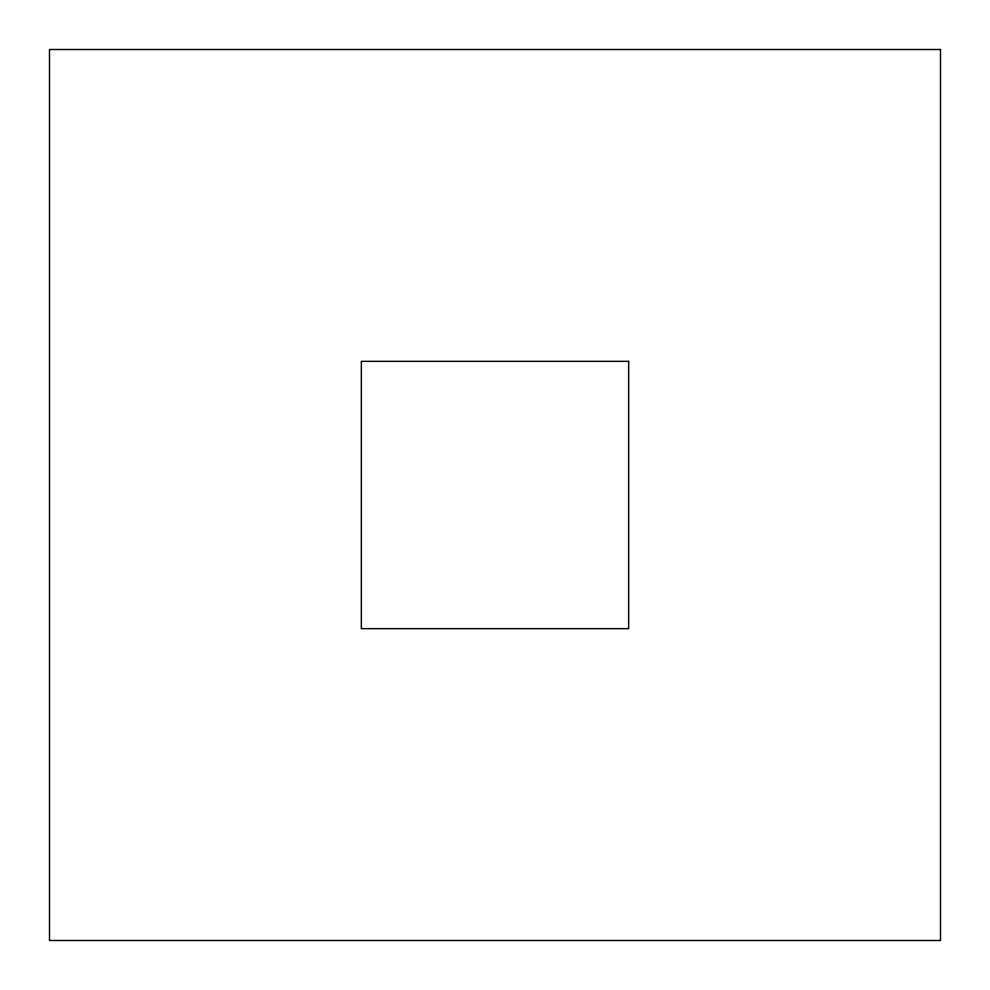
<?xml version="1.0" encoding="UTF-8"?>
<svg xmlns="http://www.w3.org/2000/svg" width="990" height="990" viewBox="0 0 990 990"><rect width="100%" height="100%" fill="white"/><g stroke="black" fill="none" stroke-linecap="round" stroke-linejoin="round"><path stroke-width="1.49" d="M940.5 49.5L49.5 49.5L49.5 940.5L940.5 940.5L940.5 49.5M628.65 361.35L361.35 361.35L361.35 628.65L628.65 628.65L628.65 361.35"/></g></svg>
